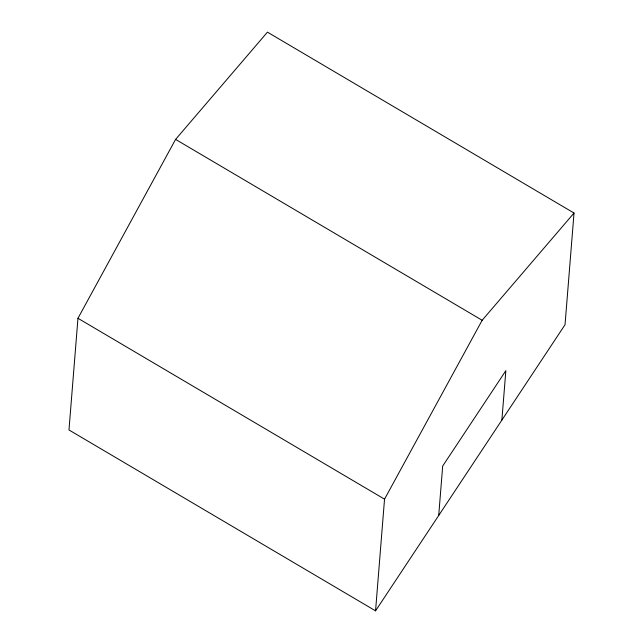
<?xml version="1.0" encoding="UTF-8"?>
<svg xmlns="http://www.w3.org/2000/svg" width="643" height="643" viewBox="0 0 643 643"><rect width="100%" height="100%" fill="white"/><g stroke="black" fill="none" stroke-linecap="round" stroke-linejoin="round"><path stroke-width="0.96" d="M77.964 318.285L68.978 429.966L375.552 610.85L565.036 324.715L574.022 213.034L267.448 32.15L175.587 139.394L77.964 318.285L384.538 499.169L375.552 610.85M438.711 515.469L442.689 466.054L505.848 370.681L501.878 420.096M384.538 499.169L482.162 320.278L574.022 213.034M175.587 139.394L482.162 320.278"/></g></svg>
